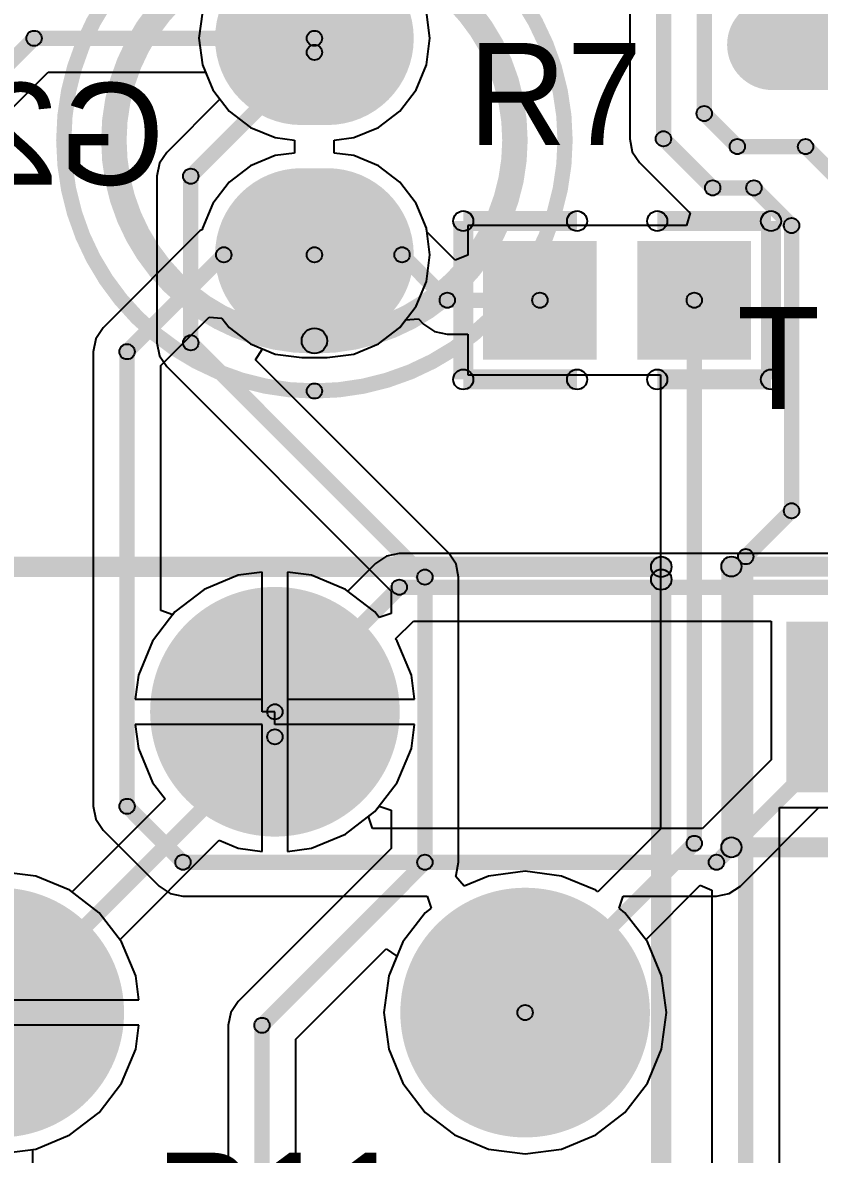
# Model space of a CAD drawing. Header units: millimetres. Extents: x -51.7 to 0.1, y -4.1 to 27.4.
# Drawn here: x -21.11 to -13.16, y 4.87 to 16.16 of the extents above; entities that cross this region are included whole.
import ezdxf

# ---------------------------------------------------------------- set-up
doc = ezdxf.new("R2010")
doc.units = ezdxf.units.MM
for name, color, linetype in [('BottomLayer', 5, 'Continuous'), ('BottomOverlay', 54, 'Continuous'), ('BottomSolder', 6, 'Continuous'), ('Mechanical13', 56, 'Continuous'), ('MultiLayer', 9, 'Continuous'), ('PadHoleLayer', 156, 'Continuous'), ('TopLayer', 1, 'Continuous'), ('TopOverlay', 2, 'Continuous'), ('TopPaste', 8, 'Continuous'), ('TopSolder', 216, 'Continuous')]:
    doc.layers.add(name, color=color, linetype=linetype)

# ---------------------------------------------------------------- blocks, each defined once
blk = doc.blocks.new('0603_R_16')
at = {"layer": 'TopLayer'}
for points in [[(-1.235, 0.49), (-0.305, 0.49), (-0.305, -0.49), (-1.235, -0.49)], [(0.305, 0.49), (1.235, 0.49), (1.235, -0.49), (0.305, -0.49)]]:
    blk.add_hatch(color=1, dxfattribs=at).paths.add_polyline_path(points)
at = {"layer": 'TopOverlay'}
h = blk.add_hatch(color=2, dxfattribs=at)
edge = h.paths.add_edge_path()
edge.add_arc((-1.535, 0.79), 0.1, 0, 360)
h = blk.add_hatch(color=2, dxfattribs=at)
edge = h.paths.add_edge_path()
edge.add_arc((-1.535, 0.79), 0.1, 0, 360)
for points in [[(-1.535, 0.69), (-1.535, 0.89), (-0.4, 0.89), (-0.4, 0.69)], [(0.4, 0.69), (0.4, 0.89), (1.535, 0.89), (1.535, 0.69)], [(-1.435, -0.79), (-1.635, -0.79), (-1.635, 0.79), (-1.435, 0.79)], [(1.635, -0.79), (1.435, -0.79), (1.435, 0.79), (1.635, 0.79)], [(-1.535, -0.89), (-1.535, -0.69), (-0.4, -0.69), (-0.4, -0.89)], [(0.4, -0.89), (0.4, -0.69), (1.535, -0.69), (1.535, -0.89)]]:
    blk.add_hatch(color=2, dxfattribs=at).paths.add_polyline_path(points)
h = blk.add_hatch(color=2, dxfattribs=at)
edge = h.paths.add_edge_path()
edge.add_arc((-0.4, 0.79), 0.1, 0, 360)
h = blk.add_hatch(color=2, dxfattribs=at)
edge = h.paths.add_edge_path()
edge.add_arc((0.4, 0.79), 0.1, 0, 360)
h = blk.add_hatch(color=2, dxfattribs=at)
edge = h.paths.add_edge_path()
edge.add_arc((1.535, 0.79), 0.1, 0, 360)
h = blk.add_hatch(color=2, dxfattribs=at)
edge = h.paths.add_edge_path()
edge.add_arc((1.535, 0.79), 0.1, 0, 360)
h = blk.add_hatch(color=2, dxfattribs=at)
edge = h.paths.add_edge_path()
edge.add_arc((-1.535, -0.79), 0.1, 0, 360)
h = blk.add_hatch(color=2, dxfattribs=at)
edge = h.paths.add_edge_path()
edge.add_arc((-1.535, -0.79), 0.1, 0, 360)
h = blk.add_hatch(color=2, dxfattribs=at)
edge = h.paths.add_edge_path()
edge.add_arc((-0.4, -0.79), 0.1, 0, 360)
h = blk.add_hatch(color=2, dxfattribs=at)
edge = h.paths.add_edge_path()
edge.add_arc((0.4, -0.79), 0.1, 0, 360)
h = blk.add_hatch(color=2, dxfattribs=at)
edge = h.paths.add_edge_path()
edge.add_arc((1.535, -0.79), 0.1, 0, 360)
h = blk.add_hatch(color=2, dxfattribs=at)
edge = h.paths.add_edge_path()
edge.add_arc((1.535, -0.79), 0.1, 0, 360)
at = {"layer": 'TopPaste'}
for points in [[(-1.235, 0.49), (-0.305, 0.49), (-0.305, -0.49), (-1.235, -0.49)], [(0.305, 0.49), (1.235, 0.49), (1.235, -0.49), (0.305, -0.49)]]:
    blk.add_hatch(color=8, dxfattribs=at).paths.add_polyline_path(points)
at = {"layer": 'TopSolder'}
for points in [[(-1.337, 0.592), (-0.203, 0.592), (-0.203, -0.592), (-1.337, -0.592)], [(0.203, 0.592), (1.337, 0.592), (1.337, -0.592), (0.203, -0.592)]]:
    blk.add_hatch(color=216, dxfattribs=at).paths.add_polyline_path(points)
at = {"layer": 'TopOverlay'}
for centre in [(-1.535, 0.79), (-1.535, 0.79), (-0.4, 0.79), (0.4, 0.79), (1.535, 0.79), (1.535, 0.79), (-1.535, -0.79), (-1.535, -0.79), (-0.4, -0.79), (0.4, -0.79), (1.535, -0.79), (1.535, -0.79)]:
    blk.add_circle(centre, 0.1, dxfattribs=at)
blk = doc.blocks.new('SOIC_8_150____23')
at = {"layer": 'Mechanical13'}
h = blk.add_hatch(color=56, dxfattribs=at)
edge = h.paths.add_edge_path()
edge.add_arc((-2.525, 1.995), 0.05, 0, 360)
h = blk.add_hatch(color=56, dxfattribs=at)
edge = h.paths.add_edge_path()
edge.add_arc((-2.525, 1.995), 0.05, 0, 360)
for points in [[(2.525, 2.045), (2.525, 1.945), (-2.525, 1.945), (-2.525, 2.045)], [(-2.475, -1.995), (-2.575, -1.995), (-2.575, 1.995), (-2.475, 1.995)], [(2.575, -1.995), (2.475, -1.995), (2.475, 1.995), (2.575, 1.995)], [(2.525, -1.945), (2.525, -2.045), (-2.525, -2.045), (-2.525, -1.945)]]:
    blk.add_hatch(color=56, dxfattribs=at).paths.add_polyline_path(points)
h = blk.add_hatch(color=56, dxfattribs=at)
edge = h.paths.add_edge_path()
edge.add_arc((2.525, 1.995), 0.05, 0, 360)
h = blk.add_hatch(color=56, dxfattribs=at)
edge = h.paths.add_edge_path()
edge.add_arc((2.525, 1.995), 0.05, 0, 360)
h = blk.add_hatch(color=56, dxfattribs=at)
edge = h.paths.add_edge_path()
edge.add_arc((-2.125, -1.095), 0.05, 0, 360)
h = blk.add_hatch(color=56, dxfattribs=at)
edge = h.paths.add_edge_path()
edge.add_arc((-1.125, -1.095), 0.05, 0, 360)
h = blk.add_hatch(color=56, dxfattribs=at)
edge = h.paths.add_edge_path()
edge.add_arc((-2.525, -1.995), 0.05, 0, 360)
h = blk.add_hatch(color=56, dxfattribs=at)
edge = h.paths.add_edge_path()
edge.add_arc((-2.525, -1.995), 0.05, 0, 360)
h = blk.add_hatch(color=56, dxfattribs=at)
edge = h.paths.add_edge_path()
edge.add_arc((2.525, -1.995), 0.05, 0, 360)
h = blk.add_hatch(color=56, dxfattribs=at)
edge = h.paths.add_edge_path()
edge.add_arc((2.525, -1.995), 0.05, 0, 360)
at = {"layer": 'TopLayer'}
h = blk.add_hatch(color=1, dxfattribs=at)
edge = h.paths.add_edge_path()
edge.add_arc((-1.905, 3.15), 0.35, 0, 180)
edge.add_line((-2.255, 3.15), (-2.255, 2.05))
edge.add_arc((-1.905, 2.05), 0.35, 180, 360)
edge.add_line((-1.555, 2.05), (-1.555, 3.15))
h = blk.add_hatch(color=1, dxfattribs=at)
edge = h.paths.add_edge_path()
edge.add_arc((-0.635, 3.15), 0.35, 0, 180)
edge.add_line((-0.985, 3.15), (-0.985, 2.05))
edge.add_arc((-0.635, 2.05), 0.35, 180, 360)
edge.add_line((-0.285, 2.05), (-0.285, 3.15))
h = blk.add_hatch(color=1, dxfattribs=at)
edge = h.paths.add_edge_path()
edge.add_arc((0.635, 3.15), 0.35, 0, 180)
edge.add_line((0.285, 3.15), (0.285, 2.05))
edge.add_arc((0.635, 2.05), 0.35, 180, 360)
edge.add_line((0.985, 2.05), (0.985, 3.15))
h = blk.add_hatch(color=1, dxfattribs=at)
edge = h.paths.add_edge_path()
edge.add_arc((1.905, 3.15), 0.35, 0, 180)
edge.add_line((1.555, 3.15), (1.555, 2.05))
edge.add_arc((1.905, 2.05), 0.35, 180, 360)
edge.add_line((2.255, 2.05), (2.255, 3.15))
h = blk.add_hatch(color=1, dxfattribs=at)
edge = h.paths.add_edge_path()
edge.add_arc((-1.905, -2.05), 0.35, 0, 180)
edge.add_line((-2.255, -2.05), (-2.255, -3.15))
edge.add_arc((-1.905, -3.15), 0.35, 180, 360)
edge.add_line((-1.555, -3.15), (-1.555, -2.05))
h = blk.add_hatch(color=1, dxfattribs=at)
edge = h.paths.add_edge_path()
edge.add_arc((-0.635, -2.05), 0.35, 0, 180)
edge.add_line((-0.985, -2.05), (-0.985, -3.15))
edge.add_arc((-0.635, -3.15), 0.35, 180, 360)
edge.add_line((-0.285, -3.15), (-0.285, -2.05))
h = blk.add_hatch(color=1, dxfattribs=at)
edge = h.paths.add_edge_path()
edge.add_arc((0.635, -2.05), 0.35, 0, 180)
edge.add_line((0.285, -2.05), (0.285, -3.15))
edge.add_arc((0.635, -3.15), 0.35, 180, 360)
edge.add_line((0.985, -3.15), (0.985, -2.05))
h = blk.add_hatch(color=1, dxfattribs=at)
edge = h.paths.add_edge_path()
edge.add_arc((1.905, -2.05), 0.35, 0, 180)
edge.add_line((1.555, -2.05), (1.555, -3.15))
edge.add_arc((1.905, -3.15), 0.35, 180, 360)
edge.add_line((2.255, -3.15), (2.255, -2.05))
at = {"layer": 'TopOverlay'}
h = blk.add_hatch(color=2, dxfattribs=at)
edge = h.paths.add_edge_path()
edge.add_arc((-2.4, 1.4), 0.127, 0, 360)
h = blk.add_hatch(color=2, dxfattribs=at)
edge = h.paths.add_edge_path()
edge.add_arc((-2.4, 1.4), 0.127, 0, 360)
for points in [[(2.4, 1.527), (2.4, 1.273), (-2.4, 1.273), (-2.4, 1.527)], [(-2.273, -1.4), (-2.527, -1.4), (-2.527, 1.4), (-2.273, 1.4)], [(2.527, -1.4), (2.273, -1.4), (2.273, 1.4), (2.527, 1.4)], [(2.4, -1.273), (2.4, -1.527), (-2.4, -1.527), (-2.4, -1.273)]]:
    blk.add_hatch(color=2, dxfattribs=at).paths.add_polyline_path(points)
h = blk.add_hatch(color=2, dxfattribs=at)
edge = h.paths.add_edge_path()
edge.add_arc((2.4, 1.4), 0.127, 0, 360)
h = blk.add_hatch(color=2, dxfattribs=at)
edge = h.paths.add_edge_path()
edge.add_arc((2.4, 1.4), 0.127, 0, 360)
h = blk.add_hatch(color=2, dxfattribs=at)
edge = h.paths.add_edge_path()
edge.add_arc((-1.9, -0.7), 0.2, 0, 360)
h = blk.add_hatch(color=2, dxfattribs=at)
edge = h.paths.add_edge_path()
edge.add_arc((-1.5, -0.7), 0.2, 0, 360)
h = blk.add_hatch(color=2, dxfattribs=at)
edge = h.paths.add_edge_path()
edge.add_arc((-2.4, -1.4), 0.127, 0, 360)
h = blk.add_hatch(color=2, dxfattribs=at)
edge = h.paths.add_edge_path()
edge.add_arc((-2.4, -1.4), 0.127, 0, 360)
h = blk.add_hatch(color=2, dxfattribs=at)
edge = h.paths.add_edge_path()
edge.add_arc((2.4, -1.4), 0.127, 0, 360)
h = blk.add_hatch(color=2, dxfattribs=at)
edge = h.paths.add_edge_path()
edge.add_arc((2.4, -1.4), 0.127, 0, 360)
h = blk.add_hatch(color=2, dxfattribs=at)
edge = h.paths.add_edge_path()
edge.add_arc((-2.9, -2.9), 0.15, 0, 360)
h = blk.add_hatch(color=2, dxfattribs=at)
edge = h.paths.add_edge_path()
edge.add_arc((-2.6, -2.9), 0.15, 0, 360)
at = {"layer": 'TopPaste'}
h = blk.add_hatch(color=8, dxfattribs=at)
edge = h.paths.add_edge_path()
edge.add_arc((-1.905, 3.15), 0.35, 0, 180)
edge.add_line((-2.255, 3.15), (-2.255, 2.05))
edge.add_arc((-1.905, 2.05), 0.35, 180, 360)
edge.add_line((-1.555, 2.05), (-1.555, 3.15))
h = blk.add_hatch(color=8, dxfattribs=at)
edge = h.paths.add_edge_path()
edge.add_arc((-0.635, 3.15), 0.35, 0, 180)
edge.add_line((-0.985, 3.15), (-0.985, 2.05))
edge.add_arc((-0.635, 2.05), 0.35, 180, 360)
edge.add_line((-0.285, 2.05), (-0.285, 3.15))
h = blk.add_hatch(color=8, dxfattribs=at)
edge = h.paths.add_edge_path()
edge.add_arc((0.635, 3.15), 0.35, 0, 180)
edge.add_line((0.285, 3.15), (0.285, 2.05))
edge.add_arc((0.635, 2.05), 0.35, 180, 360)
edge.add_line((0.985, 2.05), (0.985, 3.15))
h = blk.add_hatch(color=8, dxfattribs=at)
edge = h.paths.add_edge_path()
edge.add_arc((1.905, 3.15), 0.35, 0, 180)
edge.add_line((1.555, 3.15), (1.555, 2.05))
edge.add_arc((1.905, 2.05), 0.35, 180, 360)
edge.add_line((2.255, 2.05), (2.255, 3.15))
h = blk.add_hatch(color=8, dxfattribs=at)
edge = h.paths.add_edge_path()
edge.add_arc((-1.905, -2.05), 0.35, 0, 180)
edge.add_line((-2.255, -2.05), (-2.255, -3.15))
edge.add_arc((-1.905, -3.15), 0.35, 180, 360)
edge.add_line((-1.555, -3.15), (-1.555, -2.05))
h = blk.add_hatch(color=8, dxfattribs=at)
edge = h.paths.add_edge_path()
edge.add_arc((-0.635, -2.05), 0.35, 0, 180)
edge.add_line((-0.985, -2.05), (-0.985, -3.15))
edge.add_arc((-0.635, -3.15), 0.35, 180, 360)
edge.add_line((-0.285, -3.15), (-0.285, -2.05))
h = blk.add_hatch(color=8, dxfattribs=at)
edge = h.paths.add_edge_path()
edge.add_arc((0.635, -2.05), 0.35, 0, 180)
edge.add_line((0.285, -2.05), (0.285, -3.15))
edge.add_arc((0.635, -3.15), 0.35, 180, 360)
edge.add_line((0.985, -3.15), (0.985, -2.05))
h = blk.add_hatch(color=8, dxfattribs=at)
edge = h.paths.add_edge_path()
edge.add_arc((1.905, -2.05), 0.35, 0, 180)
edge.add_line((1.555, -2.05), (1.555, -3.15))
edge.add_arc((1.905, -3.15), 0.35, 180, 360)
edge.add_line((2.255, -3.15), (2.255, -2.05))
at = {"layer": 'TopSolder'}
h = blk.add_hatch(color=216, dxfattribs=at)
edge = h.paths.add_edge_path()
edge.add_arc((-1.905, 3.15), 0.452, 0, 180)
edge.add_line((-2.357, 3.15), (-2.357, 2.05))
edge.add_arc((-1.905, 2.05), 0.452, 180, 360)
edge.add_line((-1.453, 2.05), (-1.453, 3.15))
h = blk.add_hatch(color=216, dxfattribs=at)
edge = h.paths.add_edge_path()
edge.add_arc((-0.635, 3.15), 0.452, 0, 180)
edge.add_line((-1.087, 3.15), (-1.087, 2.05))
edge.add_arc((-0.635, 2.05), 0.452, 180, 360)
edge.add_line((-0.183, 2.05), (-0.183, 3.15))
h = blk.add_hatch(color=216, dxfattribs=at)
edge = h.paths.add_edge_path()
edge.add_arc((0.635, 3.15), 0.452, 0, 180)
edge.add_line((0.183, 3.15), (0.183, 2.05))
edge.add_arc((0.635, 2.05), 0.452, 180, 360)
edge.add_line((1.087, 2.05), (1.087, 3.15))
h = blk.add_hatch(color=216, dxfattribs=at)
edge = h.paths.add_edge_path()
edge.add_arc((1.905, 3.15), 0.452, 0, 180)
edge.add_line((1.453, 3.15), (1.453, 2.05))
edge.add_arc((1.905, 2.05), 0.452, 180, 360)
edge.add_line((2.357, 2.05), (2.357, 3.15))
h = blk.add_hatch(color=216, dxfattribs=at)
edge = h.paths.add_edge_path()
edge.add_arc((-1.905, -2.05), 0.452, 0, 180)
edge.add_line((-2.357, -2.05), (-2.357, -3.15))
edge.add_arc((-1.905, -3.15), 0.452, 180, 360)
edge.add_line((-1.453, -3.15), (-1.453, -2.05))
h = blk.add_hatch(color=216, dxfattribs=at)
edge = h.paths.add_edge_path()
edge.add_arc((-0.635, -2.05), 0.452, 0, 180)
edge.add_line((-1.087, -2.05), (-1.087, -3.15))
edge.add_arc((-0.635, -3.15), 0.452, 180, 360)
edge.add_line((-0.183, -3.15), (-0.183, -2.05))
h = blk.add_hatch(color=216, dxfattribs=at)
edge = h.paths.add_edge_path()
edge.add_arc((0.635, -2.05), 0.452, 0, 180)
edge.add_line((0.183, -2.05), (0.183, -3.15))
edge.add_arc((0.635, -3.15), 0.452, 180, 360)
edge.add_line((1.087, -3.15), (1.087, -2.05))
h = blk.add_hatch(color=216, dxfattribs=at)
edge = h.paths.add_edge_path()
edge.add_arc((1.905, -2.05), 0.452, 0, 180)
edge.add_line((1.453, -2.05), (1.453, -3.15))
edge.add_arc((1.905, -3.15), 0.452, 180, 360)
edge.add_line((2.357, -3.15), (2.357, -2.05))
at = {"layer": 'Mechanical13', "const_width": 0.1}
blk.add_lwpolyline([(-1.125, -1.095, 1), (-2.125, -1.095, 1)], format="xyb", close=True, dxfattribs=at)
at = {"layer": 'Mechanical13'}
for centre in [(-2.525, 1.995), (-2.525, 1.995), (2.525, 1.995), (2.525, 1.995), (-2.125, -1.095), (-1.125, -1.095), (-2.525, -1.995), (-2.525, -1.995), (2.525, -1.995), (2.525, -1.995)]:
    blk.add_circle(centre, 0.05, dxfattribs=at)
at = {"layer": 'TopOverlay'}
for points, const_width in [([(-1.5, -0.7, 1), (-1.9, -0.7, 1)], 0.4), ([(-2.6, -2.9, 1), (-2.9, -2.9, 1)], 0.3)]:
    blk.add_lwpolyline(points, format="xyb", close=True, dxfattribs=dict(at, const_width=const_width))
for centre, radius in [((-2.4, 1.4), 0.127), ((-2.4, 1.4), 0.127), ((2.4, 1.4), 0.127), ((2.4, 1.4), 0.127), ((-1.9, -0.7), 0.2), ((-1.5, -0.7), 0.2), ((-2.4, -1.4), 0.127), ((-2.4, -1.4), 0.127), ((2.4, -1.4), 0.127), ((2.4, -1.4), 0.127), ((-2.9, -2.9), 0.15), ((-2.6, -2.9), 0.15)]:
    blk.add_circle(centre, radius, dxfattribs=at)
blk = doc.blocks.new('PCB_3362___NEW_25')
at = {"layer": 'BottomLayer'}
h = blk.add_hatch(color=5, dxfattribs=at)
edge = h.paths.add_edge_path()
edge.add_arc((0, 1.5), 1.143, 0, 360)
h = blk.add_hatch(color=5, dxfattribs=at)
edge = h.paths.add_edge_path()
edge.add_arc((-2.75, -1.5), 1.143, 0, 360)
h = blk.add_hatch(color=5, dxfattribs=at)
edge = h.paths.add_edge_path()
edge.add_arc((2.496, -1.5), 1.143, 0, 360)
at = {"layer": 'BottomSolder'}
h = blk.add_hatch(color=6, dxfattribs=at)
edge = h.paths.add_edge_path()
edge.add_arc((0, 1.5), 1.245, 0, 360)
h = blk.add_hatch(color=6, dxfattribs=at)
edge = h.paths.add_edge_path()
edge.add_arc((-2.75, -1.5), 1.245, 0, 360)
h = blk.add_hatch(color=6, dxfattribs=at)
edge = h.paths.add_edge_path()
edge.add_arc((2.496, -1.5), 1.245, 0, 360)
at = {"layer": 'MultiLayer'}
h = blk.add_hatch(color=9, dxfattribs=at)
edge = h.paths.add_edge_path()
edge.add_arc((0, 1.5), 1.143, 0, 360)
h = blk.add_hatch(color=9, dxfattribs=at)
edge = h.paths.add_edge_path()
edge.add_arc((-2.75, -1.5), 1.143, 0, 360)
h = blk.add_hatch(color=9, dxfattribs=at)
edge = h.paths.add_edge_path()
edge.add_arc((2.496, -1.5), 1.143, 0, 360)
at = {"layer": 'PadHoleLayer'}
h = blk.add_hatch(color=156, dxfattribs=at)
edge = h.paths.add_edge_path()
edge.add_arc((0, 1.5), 0.635, 0, 360)
h = blk.add_hatch(color=156, dxfattribs=at)
edge = h.paths.add_edge_path()
edge.add_arc((-2.75, -1.5), 0.635, 0, 360)
h = blk.add_hatch(color=156, dxfattribs=at)
edge = h.paths.add_edge_path()
edge.add_arc((2.496, -1.5), 0.635, 0, 360)
at = {"layer": 'TopLayer'}
h = blk.add_hatch(color=1, dxfattribs=at)
edge = h.paths.add_edge_path()
edge.add_arc((0, 1.5), 1.143, 0, 360)
h = blk.add_hatch(color=1, dxfattribs=at)
edge = h.paths.add_edge_path()
edge.add_arc((-2.75, -1.5), 1.143, 0, 360)
h = blk.add_hatch(color=1, dxfattribs=at)
edge = h.paths.add_edge_path()
edge.add_arc((2.496, -1.5), 1.143, 0, 360)
at = {"layer": 'TopOverlay'}
h = blk.add_hatch(color=2, dxfattribs=at)
edge = h.paths.add_edge_path()
edge.add_arc((-4.02, 2.945), 0.102, 0, 360)
for points in [[(-4.02, 2.843), (-4.02, 3.047), (3.854, 3.047), (3.854, 2.843)], [(-3.918, -4.929), (-4.122, -4.929), (-4.122, 2.818), (-3.918, 2.818)], [(3.956, -4.873), (3.752, -4.873), (3.752, 2.818), (3.956, 2.818)], [(-4.02, -5.031), (-4.02, -4.827), (3.854, -4.827), (3.854, -5.031)]]:
    blk.add_hatch(color=2, dxfattribs=at).paths.add_polyline_path(points)
h = blk.add_hatch(color=2, dxfattribs=at)
edge = h.paths.add_edge_path()
edge.add_arc((3.854, 2.945), 0.102, 0, 360)
h = blk.add_hatch(color=2, dxfattribs=at)
edge = h.paths.add_edge_path()
edge.add_arc((-4.02, 2.818), 0.102, 0, 360)
h = blk.add_hatch(color=2, dxfattribs=at)
edge = h.paths.add_edge_path()
edge.add_arc((3.854, 2.818), 0.102, 0, 360)
h = blk.add_hatch(color=2, dxfattribs=at)
edge = h.paths.add_edge_path()
edge.add_arc((-4.02, -4.929), 0.102, 0, 360)
h = blk.add_hatch(color=2, dxfattribs=at)
edge = h.paths.add_edge_path()
edge.add_arc((-4.02, -4.929), 0.102, 0, 360)
h = blk.add_hatch(color=2, dxfattribs=at)
edge = h.paths.add_edge_path()
edge.add_arc((3.854, -4.873), 0.102, 0, 360)
h = blk.add_hatch(color=2, dxfattribs=at)
edge = h.paths.add_edge_path()
edge.add_arc((3.854, -4.929), 0.102, 0, 360)
at = {"layer": 'TopSolder'}
h = blk.add_hatch(color=216, dxfattribs=at)
edge = h.paths.add_edge_path()
edge.add_arc((0, 1.5), 1.245, 0, 360)
h = blk.add_hatch(color=216, dxfattribs=at)
edge = h.paths.add_edge_path()
edge.add_arc((-2.75, -1.5), 1.245, 0, 360)
h = blk.add_hatch(color=216, dxfattribs=at)
edge = h.paths.add_edge_path()
edge.add_arc((2.496, -1.5), 1.245, 0, 360)
at = {"layer": 'TopOverlay'}
for centre in [(-4.02, 2.945), (3.854, 2.945), (-4.02, 2.818), (3.854, 2.818), (-4.02, -4.929), (-4.02, -4.929), (3.854, -4.873), (3.854, -4.929)]:
    blk.add_circle(centre, 0.102, dxfattribs=at)
blk = doc.blocks.new('3___LED___B_29')
at = {"layer": 'BottomLayer'}
h = blk.add_hatch(color=5, dxfattribs=at)
edge = h.paths.add_edge_path()
edge.add_arc((-1.079, -0.127), 0.762, 180, 360)
edge.add_line((-0.318, -0.127), (-0.318, 0.127))
edge.add_arc((-1.079, 0.127), 0.762, 0, 180)
edge.add_line((-1.841, 0.127), (-1.841, -0.127))
h = blk.add_hatch(color=5, dxfattribs=at)
edge = h.paths.add_edge_path()
edge.add_arc((1.079, -0.127), 0.762, 180, 360)
edge.add_line((1.841, -0.127), (1.841, 0.127))
edge.add_arc((1.079, 0.127), 0.762, 0, 180)
edge.add_line((0.318, 0.127), (0.318, -0.127))
at = {"layer": 'BottomOverlay'}
h = blk.add_hatch(color=54, dxfattribs=at)
edge = h.paths.add_edge_path()
edge.add_arc((-2.064, 0), 0.127, 0, 360)
h = blk.add_hatch(color=54, dxfattribs=at)
edge = h.paths.add_edge_path()
edge.add_arc((1.937, 0), 0.127, 0, 360)
h = blk.add_hatch(color=54, dxfattribs=at)
edge = h.paths.add_edge_path()
edge.add_arc((-2.564, 0), 0.0762, 0, 360)
h = blk.add_hatch(color=54, dxfattribs=at)
edge = h.paths.add_edge_path()
edge.add_arc((2.437, 0), 0.0762, 0, 360)
at = {"layer": 'BottomSolder'}
h = blk.add_hatch(color=6, dxfattribs=at)
edge = h.paths.add_edge_path()
edge.add_arc((-1.079, -0.127), 0.864, 180, 360)
edge.add_line((-0.216, -0.127), (-0.216, 0.127))
edge.add_arc((-1.079, 0.127), 0.864, 0, 180)
edge.add_line((-1.943, 0.127), (-1.943, -0.127))
h = blk.add_hatch(color=6, dxfattribs=at)
edge = h.paths.add_edge_path()
edge.add_arc((1.079, -0.127), 0.864, 180, 360)
edge.add_line((1.943, -0.127), (1.943, 0.127))
edge.add_arc((1.079, 0.127), 0.864, 0, 180)
edge.add_line((0.216, 0.127), (0.216, -0.127))
at = {"layer": 'MultiLayer'}
h = blk.add_hatch(color=9, dxfattribs=at)
edge = h.paths.add_edge_path()
edge.add_arc((-1.079, -0.127), 0.762, 180, 360)
edge.add_line((-0.318, -0.127), (-0.318, 0.127))
edge.add_arc((-1.079, 0.127), 0.762, 0, 180)
edge.add_line((-1.841, 0.127), (-1.841, -0.127))
h = blk.add_hatch(color=9, dxfattribs=at)
edge = h.paths.add_edge_path()
edge.add_arc((1.079, -0.127), 0.762, 180, 360)
edge.add_line((1.841, -0.127), (1.841, 0.127))
edge.add_arc((1.079, 0.127), 0.762, 0, 180)
edge.add_line((0.318, 0.127), (0.318, -0.127))
at = {"layer": 'PadHoleLayer'}
h = blk.add_hatch(color=156, dxfattribs=at)
edge = h.paths.add_edge_path()
edge.add_arc((-1.079, 0), 0.35, 0, 360)
h = blk.add_hatch(color=156, dxfattribs=at)
edge = h.paths.add_edge_path()
edge.add_arc((1.079, 0), 0.35, 0, 360)
at = {"layer": 'TopLayer'}
h = blk.add_hatch(color=1, dxfattribs=at)
edge = h.paths.add_edge_path()
edge.add_arc((-1.079, -0.127), 0.762, 180, 360)
edge.add_line((-0.318, -0.127), (-0.318, 0.127))
edge.add_arc((-1.079, 0.127), 0.762, 0, 180)
edge.add_line((-1.841, 0.127), (-1.841, -0.127))
h = blk.add_hatch(color=1, dxfattribs=at)
edge = h.paths.add_edge_path()
edge.add_arc((1.079, -0.127), 0.762, 180, 360)
edge.add_line((1.841, -0.127), (1.841, 0.127))
edge.add_arc((1.079, 0.127), 0.762, 0, 180)
edge.add_line((0.318, 0.127), (0.318, -0.127))
at = {"layer": 'TopSolder'}
h = blk.add_hatch(color=216, dxfattribs=at)
edge = h.paths.add_edge_path()
edge.add_arc((-1.079, -0.127), 0.864, 180, 360)
edge.add_line((-0.216, -0.127), (-0.216, 0.127))
edge.add_arc((-1.079, 0.127), 0.864, 0, 180)
edge.add_line((-1.943, 0.127), (-1.943, -0.127))
h = blk.add_hatch(color=216, dxfattribs=at)
edge = h.paths.add_edge_path()
edge.add_arc((1.079, -0.127), 0.864, 180, 360)
edge.add_line((1.943, -0.127), (1.943, 0.127))
edge.add_arc((1.079, 0.127), 0.864, 0, 180)
edge.add_line((0.216, 0.127), (0.216, -0.127))
at = {"layer": 'BottomOverlay'}
for p, q in [((-3.175, 0.381), (-3.175, -0.465)), ((-3.598, -0.042), (-2.752, -0.042))]:
    blk.add_line(p, q, dxfattribs=at)
for points, const_width in [([(2.437, 0, 1), (-2.564, 0, 1)], 0.152), ([(1.937, 0, 1), (-2.064, 0, 1)], 0.254)]:
    blk.add_lwpolyline(points, format="xyb", close=True, dxfattribs=dict(at, const_width=const_width))
for centre, radius in [((-2.064, 0), 0.127), ((1.937, 0), 0.127), ((-2.564, 0), 0.0762), ((2.437, 0), 0.0762)]:
    blk.add_circle(centre, radius, dxfattribs=at)
blk = doc.blocks.new('PIN1_38')
at = {"layer": 'BottomLayer'}
blk.add_hatch(color=5, dxfattribs=at).paths.add_polyline_path([(-0.75, 0.75), (0.75, 0.75), (0.75, -0.75), (-0.75, -0.75)])
at = {"layer": 'BottomSolder'}
blk.add_hatch(color=6, dxfattribs=at).paths.add_polyline_path([(-0.852, 0.852), (0.852, 0.852), (0.852, -0.852), (-0.852, -0.852)])
at = {"layer": 'MultiLayer'}
blk.add_hatch(color=9, dxfattribs=at).paths.add_polyline_path([(-0.75, 0.75), (0.75, 0.75), (0.75, -0.75), (-0.75, -0.75)])
at = {"layer": 'PadHoleLayer'}
h = blk.add_hatch(color=156, dxfattribs=at)
edge = h.paths.add_edge_path()
edge.add_arc((0, 0), 0.45, 0, 360)
at = {"layer": 'TopLayer'}
blk.add_hatch(color=1, dxfattribs=at).paths.add_polyline_path([(-0.75, 0.75), (0.75, 0.75), (0.75, -0.75), (-0.75, -0.75)])
at = {"layer": 'TopOverlay'}
h = blk.add_hatch(color=2, dxfattribs=at)
edge = h.paths.add_edge_path()
edge.add_arc((-0.125, 2.05), 0.125, 0, 360)
h = blk.add_hatch(color=2, dxfattribs=at)
edge = h.paths.add_edge_path()
edge.add_arc((0.125, 2.05), 0.125, 0, 360)
h = blk.add_hatch(color=2, dxfattribs=at)
edge = h.paths.add_edge_path()
edge.add_arc((-1.4, 1.4), 0.1, 0, 360)
h = blk.add_hatch(color=2, dxfattribs=at)
edge = h.paths.add_edge_path()
edge.add_arc((-1.4, 1.4), 0.1, 0, 360)
for points in [[(-1.4, 1.3), (-1.4, 1.5), (1.4, 1.5), (1.4, 1.3)], [(-1.3, -1.4), (-1.5, -1.4), (-1.5, 1.4), (-1.3, 1.4)], [(1.5, -1.4), (1.3, -1.4), (1.3, 1.4), (1.5, 1.4)], [(-1.4, -1.5), (-1.4, -1.3), (1.4, -1.3), (1.4, -1.5)]]:
    blk.add_hatch(color=2, dxfattribs=at).paths.add_polyline_path(points)
h = blk.add_hatch(color=2, dxfattribs=at)
edge = h.paths.add_edge_path()
edge.add_arc((1.4, 1.4), 0.1, 0, 360)
h = blk.add_hatch(color=2, dxfattribs=at)
edge = h.paths.add_edge_path()
edge.add_arc((1.4, 1.4), 0.1, 0, 360)
h = blk.add_hatch(color=2, dxfattribs=at)
edge = h.paths.add_edge_path()
edge.add_arc((-1.4, -1.4), 0.1, 0, 360)
h = blk.add_hatch(color=2, dxfattribs=at)
edge = h.paths.add_edge_path()
edge.add_arc((-1.4, -1.4), 0.1, 0, 360)
h = blk.add_hatch(color=2, dxfattribs=at)
edge = h.paths.add_edge_path()
edge.add_arc((1.4, -1.4), 0.1, 0, 360)
h = blk.add_hatch(color=2, dxfattribs=at)
edge = h.paths.add_edge_path()
edge.add_arc((1.4, -1.4), 0.1, 0, 360)
at = {"layer": 'TopSolder'}
blk.add_hatch(color=216, dxfattribs=at).paths.add_polyline_path([(-0.852, 0.852), (0.852, 0.852), (0.852, -0.852), (-0.852, -0.852)])
at = {"layer": 'TopOverlay', "const_width": 0.25}
blk.add_lwpolyline([(0.125, 2.05, 1), (-0.125, 2.05, 1)], format="xyb", close=True, dxfattribs=at)
at = {"layer": 'TopOverlay'}
for centre, radius in [((-0.125, 2.05), 0.125), ((0.125, 2.05), 0.125), ((-1.4, 1.4), 0.1), ((-1.4, 1.4), 0.1), ((1.4, 1.4), 0.1), ((1.4, 1.4), 0.1), ((-1.4, -1.4), 0.1), ((-1.4, -1.4), 0.1), ((1.4, -1.4), 0.1), ((1.4, -1.4), 0.1)]:
    blk.add_circle(centre, radius, dxfattribs=at)

msp = doc.modelspace()

# ---------------------------------------------------------------- hatches: boundary and pattern name
at = {"layer": 'BottomLayer'}
for points in [[(-18.12, 16.003), (-18.272, 16.003), (-18.272, 16.904), (-18.12, 16.904)], [(-20.012, 12.824), (-20.119, 12.932), (-19.154, 13.897), (-19.046, 13.79)], [(-19.1, 13.767), (-19.1, 13.92), (-18.196, 13.92), (-18.196, 13.767)], [(-19.989, 8.344), (-20.142, 8.344), (-20.142, 12.878), (-19.989, 12.878)], [(-18.536, 9.233), (-18.644, 9.341), (-17.402, 10.583), (-17.295, 10.475)], [(-17.349, 10.453), (-17.349, 10.605), (-10.949, 10.605), (-10.949, 10.453)], [(-14.132, 7.732), (-14.239, 7.839), (-12.69, 9.389), (-12.582, 9.281)], [(-20.119, 8.291), (-20.012, 8.398), (-19.453, 7.839), (-19.561, 7.732)], [(-19.507, 7.709), (-19.507, 7.862), (-14.185, 7.862), (-14.185, 7.709)]]:
    msp.add_hatch(color=5, dxfattribs=at).paths.add_polyline_path(points)
h = msp.add_hatch(color=5, dxfattribs=at)
edge = h.paths.add_edge_path()
edge.add_arc((-18.196, 16.003), 0.0762, 0, 360)
h = msp.add_hatch(color=5, dxfattribs=at)
edge = h.paths.add_edge_path()
edge.add_arc((-19.1, 13.844), 0.0762, 0, 360)
h = msp.add_hatch(color=5, dxfattribs=at)
edge = h.paths.add_edge_path()
edge.add_arc((-19.1, 13.844), 0.0762, 0, 360)
h = msp.add_hatch(color=5, dxfattribs=at)
edge = h.paths.add_edge_path()
edge.add_arc((-18.196, 13.844), 0.0762, 0, 360)
h = msp.add_hatch(color=5, dxfattribs=at)
edge = h.paths.add_edge_path()
edge.add_arc((-20.065, 12.878), 0.0762, 0, 360)
h = msp.add_hatch(color=5, dxfattribs=at)
edge = h.paths.add_edge_path()
edge.add_arc((-20.065, 12.878), 0.0762, 0, 360)
h = msp.add_hatch(color=5, dxfattribs=at)
edge = h.paths.add_edge_path()
edge.add_arc((-17.349, 10.529), 0.0762, 0, 360)
h = msp.add_hatch(color=5, dxfattribs=at)
edge = h.paths.add_edge_path()
edge.add_arc((-17.349, 10.529), 0.0762, 0, 360)
h = msp.add_hatch(color=5, dxfattribs=at)
edge = h.paths.add_edge_path()
edge.add_arc((-18.59, 9.287), 0.0762, 0, 360)
h = msp.add_hatch(color=5, dxfattribs=at)
edge = h.paths.add_edge_path()
edge.add_arc((-20.065, 8.344), 0.0762, 0, 360)
h = msp.add_hatch(color=5, dxfattribs=at)
edge = h.paths.add_edge_path()
edge.add_arc((-20.065, 8.344), 0.0762, 0, 360)
h = msp.add_hatch(color=5, dxfattribs=at)
edge = h.paths.add_edge_path()
edge.add_arc((-19.507, 7.786), 0.0762, 0, 360)
h = msp.add_hatch(color=5, dxfattribs=at)
edge = h.paths.add_edge_path()
edge.add_arc((-19.507, 7.786), 0.0762, 0, 360)
h = msp.add_hatch(color=5, dxfattribs=at)
edge = h.paths.add_edge_path()
edge.add_arc((-14.185, 7.786), 0.0762, 0, 360)
h = msp.add_hatch(color=5, dxfattribs=at)
edge = h.paths.add_edge_path()
edge.add_arc((-14.185, 7.786), 0.0762, 0, 360)
at = {"layer": 'TopLayer'}
for points in [[(-14.637, 15.001), (-14.79, 15.001), (-14.79, 18.904), (-14.637, 18.904)], [(-14.231, 15.253), (-14.383, 15.253), (-14.383, 18.268), (-14.231, 18.268)], [(-23.55, 13.337), (-23.658, 13.445), (-21.046, 16.056), (-20.939, 15.949)], [(-20.993, 15.926), (-20.993, 16.079), (-18.196, 16.079), (-18.196, 15.926)], [(-19.377, 14.574), (-19.484, 14.682), (-18.25, 15.917), (-18.142, 15.809)], [(-18.12, 15.863), (-18.272, 15.863), (-18.272, 16.003), (-18.12, 16.003)], [(-14.361, 15.199), (-14.253, 15.307), (-13.923, 14.977), (-14.031, 14.869)], [(-14.767, 14.947), (-14.66, 15.055), (-14.17, 14.564), (-14.277, 14.457)], [(-13.977, 14.847), (-13.977, 14.999), (-13.296, 14.999), (-13.296, 14.847)], [(-13.35, 14.869), (-13.243, 14.977), (-12.582, 14.316), (-12.69, 14.209)], [(-19.354, 12.967), (-19.507, 12.967), (-19.507, 14.628), (-19.354, 14.628)], [(-14.223, 14.434), (-14.223, 14.587), (-13.811, 14.587), (-13.811, 14.434)], [(-13.865, 14.457), (-13.757, 14.564), (-13.382, 14.189), (-13.49, 14.082)], [(-13.36, 11.291), (-13.512, 11.291), (-13.512, 14.136), (-13.36, 14.136)], [(-18.196, 13.767), (-18.196, 13.92), (-17.322, 13.92), (-17.322, 13.767)], [(-17.376, 13.79), (-17.268, 13.897), (-16.816, 13.445), (-16.924, 13.337)], [(-16.87, 13.315), (-16.87, 13.467), (-15.946, 13.467), (-15.946, 13.315)], [(-14.33, 7.975), (-14.482, 7.975), (-14.482, 13.391), (-14.33, 13.391)], [(-19.484, 12.913), (-19.377, 13.021), (-17.04, 10.684), (-17.148, 10.577)], [(-13.839, 10.78), (-13.947, 10.887), (-13.49, 11.345), (-13.382, 11.237)], [(-13.817, 2.617), (-13.969, 2.617), (-13.969, 10.834), (-13.817, 10.834)], [(-17.017, 7.786), (-17.17, 7.786), (-17.17, 10.63), (-17.017, 10.63)], [(-18.514, 9.037), (-18.667, 9.037), (-18.667, 9.287), (-18.514, 9.287)], [(-21.286, 6.233), (-21.394, 6.341), (-18.644, 9.091), (-18.536, 8.983)], [(-16.04, 6.233), (-16.148, 6.341), (-14.46, 8.029), (-14.352, 7.921)], [(-18.665, 6.106), (-18.773, 6.214), (-17.148, 7.839), (-17.04, 7.732)], [(-18.643, -1.181), (-18.795, -1.181), (-18.795, 6.16), (-18.643, 6.16)]]:
    msp.add_hatch(color=1, dxfattribs=at).paths.add_polyline_path(points)
h = msp.add_hatch(color=1, dxfattribs=at)
edge = h.paths.add_edge_path()
edge.add_arc((-20.993, 16.003), 0.0762, 0, 360)
h = msp.add_hatch(color=1, dxfattribs=at)
edge = h.paths.add_edge_path()
edge.add_arc((-20.993, 16.003), 0.0762, 0, 360)
h = msp.add_hatch(color=1, dxfattribs=at)
edge = h.paths.add_edge_path()
edge.add_arc((-18.196, 16.003), 0.0762, 0, 360)
h = msp.add_hatch(color=1, dxfattribs=at)
edge = h.paths.add_edge_path()
edge.add_arc((-18.196, 16.003), 0.0762, 0, 360)
h = msp.add_hatch(color=1, dxfattribs=at)
edge = h.paths.add_edge_path()
edge.add_arc((-18.196, 15.863), 0.0762, 0, 360)
h = msp.add_hatch(color=1, dxfattribs=at)
edge = h.paths.add_edge_path()
edge.add_arc((-18.196, 15.863), 0.0762, 0, 360)
h = msp.add_hatch(color=1, dxfattribs=at)
edge = h.paths.add_edge_path()
edge.add_arc((-14.307, 15.253), 0.0762, 0, 360)
h = msp.add_hatch(color=1, dxfattribs=at)
edge = h.paths.add_edge_path()
edge.add_arc((-14.307, 15.253), 0.0762, 0, 360)
h = msp.add_hatch(color=1, dxfattribs=at)
edge = h.paths.add_edge_path()
edge.add_arc((-14.714, 15.001), 0.0762, 0, 360)
h = msp.add_hatch(color=1, dxfattribs=at)
edge = h.paths.add_edge_path()
edge.add_arc((-14.714, 15.001), 0.0762, 0, 360)
h = msp.add_hatch(color=1, dxfattribs=at)
edge = h.paths.add_edge_path()
edge.add_arc((-13.977, 14.923), 0.0762, 0, 360)
h = msp.add_hatch(color=1, dxfattribs=at)
edge = h.paths.add_edge_path()
edge.add_arc((-13.977, 14.923), 0.0762, 0, 360)
h = msp.add_hatch(color=1, dxfattribs=at)
edge = h.paths.add_edge_path()
edge.add_arc((-13.296, 14.923), 0.0762, 0, 360)
h = msp.add_hatch(color=1, dxfattribs=at)
edge = h.paths.add_edge_path()
edge.add_arc((-13.296, 14.923), 0.0762, 0, 360)
h = msp.add_hatch(color=1, dxfattribs=at)
edge = h.paths.add_edge_path()
edge.add_arc((-19.43, 14.628), 0.0762, 0, 360)
h = msp.add_hatch(color=1, dxfattribs=at)
edge = h.paths.add_edge_path()
edge.add_arc((-19.43, 14.628), 0.0762, 0, 360)
h = msp.add_hatch(color=1, dxfattribs=at)
edge = h.paths.add_edge_path()
edge.add_arc((-14.223, 14.511), 0.0762, 0, 360)
h = msp.add_hatch(color=1, dxfattribs=at)
edge = h.paths.add_edge_path()
edge.add_arc((-14.223, 14.511), 0.0762, 0, 360)
h = msp.add_hatch(color=1, dxfattribs=at)
edge = h.paths.add_edge_path()
edge.add_arc((-13.811, 14.511), 0.0762, 0, 360)
h = msp.add_hatch(color=1, dxfattribs=at)
edge = h.paths.add_edge_path()
edge.add_arc((-13.811, 14.511), 0.0762, 0, 360)
h = msp.add_hatch(color=1, dxfattribs=at)
edge = h.paths.add_edge_path()
edge.add_arc((-13.436, 14.136), 0.0762, 0, 360)
h = msp.add_hatch(color=1, dxfattribs=at)
edge = h.paths.add_edge_path()
edge.add_arc((-13.436, 14.136), 0.0762, 0, 360)
h = msp.add_hatch(color=1, dxfattribs=at)
edge = h.paths.add_edge_path()
edge.add_arc((-18.196, 13.844), 0.0762, 0, 360)
h = msp.add_hatch(color=1, dxfattribs=at)
edge = h.paths.add_edge_path()
edge.add_arc((-17.322, 13.844), 0.0762, 0, 360)
h = msp.add_hatch(color=1, dxfattribs=at)
edge = h.paths.add_edge_path()
edge.add_arc((-17.322, 13.844), 0.0762, 0, 360)
h = msp.add_hatch(color=1, dxfattribs=at)
edge = h.paths.add_edge_path()
edge.add_arc((-16.87, 13.391), 0.0762, 0, 360)
h = msp.add_hatch(color=1, dxfattribs=at)
edge = h.paths.add_edge_path()
edge.add_arc((-16.87, 13.391), 0.0762, 0, 360)
h = msp.add_hatch(color=1, dxfattribs=at)
edge = h.paths.add_edge_path()
edge.add_arc((-15.946, 13.391), 0.0762, 0, 360)
h = msp.add_hatch(color=1, dxfattribs=at)
edge = h.paths.add_edge_path()
edge.add_arc((-14.406, 13.391), 0.0762, 0, 360)
h = msp.add_hatch(color=1, dxfattribs=at)
edge = h.paths.add_edge_path()
edge.add_arc((-19.43, 12.967), 0.0762, 0, 360)
h = msp.add_hatch(color=1, dxfattribs=at)
edge = h.paths.add_edge_path()
edge.add_arc((-19.43, 12.967), 0.0762, 0, 360)
h = msp.add_hatch(color=1, dxfattribs=at)
edge = h.paths.add_edge_path()
edge.add_arc((-13.436, 11.291), 0.0762, 0, 360)
h = msp.add_hatch(color=1, dxfattribs=at)
edge = h.paths.add_edge_path()
edge.add_arc((-13.436, 11.291), 0.0762, 0, 360)
h = msp.add_hatch(color=1, dxfattribs=at)
edge = h.paths.add_edge_path()
edge.add_arc((-13.893, 10.834), 0.0762, 0, 360)
h = msp.add_hatch(color=1, dxfattribs=at)
edge = h.paths.add_edge_path()
edge.add_arc((-13.893, 10.834), 0.0762, 0, 360)
h = msp.add_hatch(color=1, dxfattribs=at)
edge = h.paths.add_edge_path()
edge.add_arc((-17.094, 10.63), 0.0762, 0, 360)
h = msp.add_hatch(color=1, dxfattribs=at)
edge = h.paths.add_edge_path()
edge.add_arc((-17.094, 10.63), 0.0762, 0, 360)
h = msp.add_hatch(color=1, dxfattribs=at)
edge = h.paths.add_edge_path()
edge.add_arc((-18.59, 9.287), 0.0762, 0, 360)
h = msp.add_hatch(color=1, dxfattribs=at)
edge = h.paths.add_edge_path()
edge.add_arc((-18.59, 9.037), 0.0762, 0, 360)
h = msp.add_hatch(color=1, dxfattribs=at)
edge = h.paths.add_edge_path()
edge.add_arc((-18.59, 9.037), 0.0762, 0, 360)
h = msp.add_hatch(color=1, dxfattribs=at)
edge = h.paths.add_edge_path()
edge.add_arc((-14.406, 7.975), 0.0762, 0, 360)
h = msp.add_hatch(color=1, dxfattribs=at)
edge = h.paths.add_edge_path()
edge.add_arc((-14.406, 7.975), 0.0762, 0, 360)
h = msp.add_hatch(color=1, dxfattribs=at)
edge = h.paths.add_edge_path()
edge.add_arc((-17.094, 7.786), 0.0762, 0, 360)
h = msp.add_hatch(color=1, dxfattribs=at)
edge = h.paths.add_edge_path()
edge.add_arc((-17.094, 7.786), 0.0762, 0, 360)
h = msp.add_hatch(color=1, dxfattribs=at)
edge = h.paths.add_edge_path()
edge.add_arc((-16.094, 6.287), 0.0762, 0, 360)
h = msp.add_hatch(color=1, dxfattribs=at)
edge = h.paths.add_edge_path()
edge.add_arc((-18.719, 6.16), 0.0762, 0, 360)
h = msp.add_hatch(color=1, dxfattribs=at)
edge = h.paths.add_edge_path()
edge.add_arc((-18.719, 6.16), 0.0762, 0, 360)

# ---------------------------------------------------------------- linework, layer by layer
at = {"layer": 'BottomLayer'}
for p, q in [((-19.313, 16.268), (-19.348, 16.003)), ((-17.044, 16.003), (-17.079, 16.268)), ((-19.348, 16.003), (-19.313, 15.737)), ((-17.079, 15.737), (-17.044, 16.003)), ((-19.313, 15.737), (-19.21, 15.49)), ((-17.182, 15.49), (-17.079, 15.737)), ((-19.21, 15.49), (-19.048, 15.278)), ((-17.344, 15.278), (-17.182, 15.49)), ((-19.048, 15.278), (-18.835, 15.115)), ((-17.557, 15.115), (-17.344, 15.278)), ((-18.835, 15.115), (-18.588, 15.013)), ((-18.588, 15.013), (-18.394, 14.987)), ((-17.998, 14.987), (-17.804, 15.013)), ((-17.804, 15.013), (-17.557, 15.115)), ((-18.394, 14.987), (-18.394, 14.859)), ((-17.998, 14.859), (-17.998, 14.987)), ((-18.588, 14.833), (-18.835, 14.731)), ((-18.394, 14.859), (-18.588, 14.833)), ((-17.804, 14.833), (-17.998, 14.859)), ((-17.557, 14.731), (-17.804, 14.833)), ((-18.835, 14.731), (-19.048, 14.568)), ((-17.344, 14.568), (-17.557, 14.731)), ((-19.048, 14.568), (-19.21, 14.356)), ((-17.182, 14.356), (-17.344, 14.568)), ((-19.21, 14.356), (-19.313, 14.109)), ((-17.079, 14.109), (-17.182, 14.356)), ((-19.313, 14.109), (-19.314, 14.098)), ((-17.044, 13.844), (-17.079, 14.109)), ((-19.338, 14.082), (-20.304, 13.116)), ((-19.314, 14.098), (-19.338, 14.082)), ((-17.079, 13.578), (-17.044, 13.844)), ((-17.182, 13.331), (-17.079, 13.578)), ((-17.344, 13.119), (-17.182, 13.331)), ((-19.729, 12.739), (-19.246, 13.221)), ((-19.246, 13.221), (-19.12, 13.213)), ((-19.12, 13.213), (-19.048, 13.119)), ((-20.304, 13.116), (-20.377, 13.007)), ((-19.048, 13.119), (-18.835, 12.956)), ((-17.557, 12.956), (-17.344, 13.119)), ((-20.377, 13.007), (-20.402, 12.878)), ((-20.402, 12.878), (-20.402, 8.344)), ((-18.835, 12.956), (-18.588, 12.854)), ((-17.804, 12.854), (-17.557, 12.956)), ((-18.588, 12.854), (-18.323, 12.819)), ((-18.323, 12.819), (-18.069, 12.819)), ((-18.069, 12.819), (-17.804, 12.854)), ((-19.729, 10.296), (-19.729, 12.739)), ((-17.477, 10.84), (-17.587, 10.767)), ((-17.349, 10.865), (-17.477, 10.84)), ((-11.792, 10.865), (-17.349, 10.865)), ((-17.587, 10.767), (-17.863, 10.49)), ((-18.955, 10.648), (-19.295, 10.507)), ((-18.717, 10.679), (-18.955, 10.648)), ((-18.717, 9.287), (-18.717, 10.679)), ((-18.226, 10.648), (-18.463, 10.679)), ((-18.463, 10.679), (-18.463, 9.414)), ((-17.886, 10.507), (-18.226, 10.648)), ((-19.295, 10.507), (-19.587, 10.283)), ((-17.863, 10.49), (-17.886, 10.507)), ((-19.609, 10.255), (-19.729, 10.296)), ((-19.587, 10.283), (-19.609, 10.255)), ((-17.387, 10.014), (-17.209, 10.192)), ((-17.209, 10.192), (-13.64, 10.192)), ((-13.64, 10.192), (-13.64, 8.807)), ((-17.37, 9.992), (-17.387, 10.014)), ((-17.229, 9.652), (-17.37, 9.992)), ((-17.198, 9.414), (-17.229, 9.652)), ((-18.463, 9.414), (-17.198, 9.414)), ((-18.59, 9.287), (-18.717, 9.287)), ((-18.59, 9.16), (-18.59, 9.287)), ((-17.198, 9.16), (-18.59, 9.16)), ((-17.229, 8.922), (-17.198, 9.16)), ((-17.37, 8.582), (-17.229, 8.922)), ((-13.64, 8.807), (-14.325, 8.122)), ((-17.594, 8.291), (-17.37, 8.582)), ((-20.402, 8.344), (-20.377, 8.216)), ((-17.657, 8.243), (-17.594, 8.291)), ((-17.616, 8.122), (-17.657, 8.243)), ((-13.947, 7.548), (-13.164, 8.331)), ((-13.164, 8.331), (-11.632, 8.331)), ((-20.377, 8.216), (-20.304, 8.106)), ((-20.304, 8.106), (-19.745, 7.548)), ((-14.325, 8.122), (-17.616, 8.122)), ((-20.976, 7.648), (-21.213, 7.679)), ((-20.636, 7.507), (-20.976, 7.648)), ((-20.344, 7.283), (-20.636, 7.507)), ((-19.745, 7.548), (-19.636, 7.475)), ((-19.636, 7.475), (-19.507, 7.449)), ((-14.185, 7.449), (-14.057, 7.475)), ((-14.057, 7.475), (-13.947, 7.548)), ((-19.507, 7.449), (-17.072, 7.449)), ((-17.072, 7.449), (-17.032, 7.329)), ((-15.157, 7.329), (-15.116, 7.449)), ((-15.116, 7.449), (-14.185, 7.449)), ((-20.12, 6.992), (-20.344, 7.283)), ((-17.091, 7.283), (-17.315, 6.992)), ((-17.032, 7.329), (-17.091, 7.283)), ((-15.098, 7.283), (-15.157, 7.329)), ((-14.874, 6.992), (-15.098, 7.283)), ((-19.979, 6.652), (-20.12, 6.992)), ((-17.315, 6.992), (-17.455, 6.652)), ((-14.733, 6.652), (-14.874, 6.992)), ((-19.948, 6.414), (-19.979, 6.652)), ((-17.455, 6.652), (-17.503, 6.287)), ((-14.685, 6.287), (-14.733, 6.652)), ((-21.213, 6.414), (-19.948, 6.414)), ((-17.503, 6.287), (-17.455, 5.922)), ((-14.733, 5.922), (-14.685, 6.287)), ((-19.948, 6.16), (-21.213, 6.16)), ((-19.979, 5.922), (-19.948, 6.16)), ((-20.12, 5.582), (-19.979, 5.922)), ((-17.455, 5.922), (-17.315, 5.582)), ((-14.874, 5.582), (-14.733, 5.922)), ((-20.344, 5.291), (-20.12, 5.582)), ((-17.315, 5.582), (-17.091, 5.291)), ((-15.098, 5.291), (-14.874, 5.582)), ((-20.636, 5.067), (-20.344, 5.291)), ((-17.091, 5.291), (-16.799, 5.067)), ((-15.39, 5.067), (-15.098, 5.291)), ((-20.976, 4.926), (-20.636, 5.067)), ((-16.799, 5.067), (-16.459, 4.926)), ((-15.73, 4.926), (-15.39, 5.067)), ((-21.213, 4.895), (-20.976, 4.926)), ((-16.459, 4.926), (-16.094, 4.878)), ((-16.094, 4.878), (-15.73, 4.926))]:
    msp.add_line(p, q, dxfattribs=at)
for centre in [(-18.196, 16.003), (-19.1, 13.844), (-19.1, 13.844), (-18.196, 13.844), (-20.065, 12.878), (-20.065, 12.878), (-17.349, 10.529), (-17.349, 10.529), (-18.59, 9.287), (-20.065, 8.344), (-20.065, 8.344), (-19.507, 7.786), (-19.507, 7.786), (-14.185, 7.786), (-14.185, 7.786)]:
    msp.add_circle(centre, 0.0762, dxfattribs=at)
at = {"layer": 'TopLayer'}
for p, q in [((-15.05, 18.904), (-15.05, 15.001)), ((-17.044, 16.003), (-17.079, 16.268)), ((-17.079, 15.737), (-17.044, 16.003)), ((-17.182, 15.49), (-17.079, 15.737)), ((-23.366, 13.153), (-20.853, 15.666)), ((-20.853, 15.666), (-19.283, 15.666)), ((-19.283, 15.666), (-19.21, 15.49)), ((-19.21, 15.49), (-19.139, 15.396)), ((-17.344, 15.278), (-17.182, 15.49)), ((-19.139, 15.396), (-19.669, 14.866)), ((-17.557, 15.115), (-17.344, 15.278)), ((-17.998, 14.987), (-17.804, 15.013)), ((-17.804, 15.013), (-17.557, 15.115)), ((-17.998, 14.859), (-17.998, 14.987)), ((-15.05, 15.001), (-15.025, 14.872)), ((-19.669, 14.866), (-19.742, 14.757)), ((-17.804, 14.833), (-17.998, 14.859)), ((-17.557, 14.731), (-17.804, 14.833)), ((-15.025, 14.872), (-14.952, 14.763)), ((-19.742, 14.757), (-19.767, 14.628)), ((-17.344, 14.568), (-17.557, 14.731)), ((-14.952, 14.763), (-14.462, 14.273)), ((-19.767, 14.628), (-19.767, 12.967)), ((-17.182, 14.356), (-17.344, 14.568)), ((-17.079, 14.109), (-17.182, 14.356)), ((-14.446, 14.262), (-14.484, 14.135)), ((-14.462, 14.273), (-14.446, 14.262)), ((-17.074, 14.072), (-17.079, 14.109)), ((-15.227, 14.135), (-16.665, 14.135)), ((-16.665, 14.135), (-16.665, 13.842)), ((-15.125, 14.135), (-15.227, 14.135)), ((-15.227, 14.135), (-15.227, 14.135)), ((-14.484, 14.135), (-15.125, 14.135)), ((-15.125, 14.135), (-15.125, 14.135)), ((-16.792, 13.789), (-17.074, 14.072)), ((-16.665, 13.842), (-16.792, 13.789)), ((-17.557, 12.956), (-17.344, 13.119)), ((-17.344, 13.119), (-17.286, 13.196)), ((-17.286, 13.196), (-17.159, 13.204)), ((-17.159, 13.204), (-17.108, 13.153)), ((-17.108, 13.153), (-16.999, 13.08)), ((-16.999, 13.08), (-16.87, 13.054)), ((-16.87, 13.054), (-16.665, 13.054)), ((-16.665, 13.054), (-16.665, 12.647)), ((-19.767, 12.967), (-19.742, 12.838)), ((-18.785, 12.798), (-18.713, 12.905)), ((-18.713, 12.905), (-18.588, 12.854)), ((-17.804, 12.854), (-17.557, 12.956)), ((-19.742, 12.838), (-19.669, 12.729)), ((-16.856, 10.868), (-18.785, 12.798)), ((-18.588, 12.854), (-18.323, 12.819)), ((-18.323, 12.819), (-18.069, 12.819)), ((-18.069, 12.819), (-17.804, 12.854)), ((-19.669, 12.729), (-17.43, 10.491)), ((-16.665, 12.647), (-15.227, 12.647)), ((-15.227, 12.647), (-15.227, 12.647)), ((-15.227, 12.647), (-15.125, 12.647)), ((-15.125, 12.647), (-15.125, 12.647)), ((-15.125, 12.647), (-14.743, 12.647)), ((-14.743, 12.647), (-14.743, 8.115)), ((-16.783, 10.759), (-16.856, 10.868)), ((-16.757, 10.63), (-16.783, 10.759)), ((-18.955, 10.648), (-19.295, 10.507)), ((-18.717, 10.679), (-18.955, 10.648)), ((-18.717, 9.414), (-18.717, 10.679)), ((-18.226, 10.648), (-18.463, 10.679)), ((-18.463, 10.679), (-18.463, 9.287)), ((-17.886, 10.507), (-18.226, 10.648)), ((-16.757, 7.786), (-16.757, 10.63)), ((-19.295, 10.507), (-19.587, 10.283)), ((-17.594, 10.283), (-17.886, 10.507)), ((-17.43, 10.491), (-17.43, 10.268)), ((-19.587, 10.283), (-19.811, 9.992)), ((-17.551, 10.227), (-17.594, 10.283)), ((-17.43, 10.268), (-17.551, 10.227)), ((-19.811, 9.992), (-19.951, 9.652)), ((-19.951, 9.652), (-19.983, 9.414)), ((-19.983, 9.414), (-18.717, 9.414)), ((-18.463, 9.287), (-18.463, 7.895)), ((-18.717, 9.16), (-19.983, 9.16)), ((-19.983, 9.16), (-19.951, 8.922)), ((-18.717, 7.895), (-18.717, 9.16)), ((-19.951, 8.922), (-19.811, 8.582)), ((-19.811, 8.582), (-19.685, 8.419)), ((-19.685, 8.419), (-20.613, 7.49)), ((-17.886, 8.067), (-17.594, 8.291)), ((-17.594, 8.291), (-17.551, 8.347)), ((-17.551, 8.347), (-17.43, 8.306)), ((-17.43, 8.306), (-17.43, 7.925)), ((-13.557, 2.617), (-13.557, 8.331)), ((-13.557, 8.331), (-11.632, 8.331)), ((-18.226, 7.926), (-17.886, 8.067)), ((-14.743, 8.115), (-15.367, 7.49)), ((-20.137, 7.014), (-19.146, 8.005)), ((-19.146, 8.005), (-18.955, 7.926)), ((-17.43, 7.925), (-18.957, 6.398)), ((-18.955, 7.926), (-18.717, 7.895)), ((-18.463, 7.895), (-18.226, 7.926)), ((-20.976, 7.648), (-21.213, 7.679)), ((-16.783, 7.657), (-16.757, 7.786)), ((-16.094, 7.696), (-16.459, 7.648)), ((-15.73, 7.648), (-16.094, 7.696)), ((-20.636, 7.507), (-20.976, 7.648)), ((-16.788, 7.649), (-16.783, 7.657)), ((-16.703, 7.547), (-16.788, 7.649)), ((-16.459, 7.648), (-16.703, 7.547)), ((-15.39, 7.507), (-15.73, 7.648)), ((-20.613, 7.49), (-20.636, 7.507)), ((-15.367, 7.49), (-15.39, 7.507)), ((-14.891, 7.014), (-14.347, 7.558)), ((-14.347, 7.558), (-14.23, 7.509)), ((-14.23, 7.509), (-14.23, 2.756)), ((-20.12, 6.992), (-20.137, 7.014)), ((-14.874, 6.992), (-14.891, 7.014)), ((-19.979, 6.652), (-20.12, 6.992)), ((-18.383, 6.021), (-17.481, 6.923)), ((-17.481, 6.923), (-17.373, 6.851)), ((-14.733, 6.652), (-14.874, 6.992)), ((-17.373, 6.851), (-17.455, 6.652)), ((-19.948, 6.414), (-19.979, 6.652)), ((-17.455, 6.652), (-17.503, 6.287)), ((-14.685, 6.287), (-14.733, 6.652)), ((-21.213, 6.414), (-19.948, 6.414)), ((-18.957, 6.398), (-19.03, 6.289)), ((-19.03, 6.289), (-19.056, 6.16)), ((-17.503, 6.287), (-17.455, 5.922)), ((-14.733, 5.922), (-14.685, 6.287)), ((-19.948, 6.16), (-22.733, 6.16)), ((-19.979, 5.922), (-19.948, 6.16)), ((-19.056, 6.16), (-19.056, -1.041)), ((-18.383, -1.181), (-18.383, 6.021)), ((-20.12, 5.582), (-19.979, 5.922)), ((-17.455, 5.922), (-17.315, 5.582)), ((-14.874, 5.582), (-14.733, 5.922)), ((-20.344, 5.291), (-20.12, 5.582)), ((-17.315, 5.582), (-17.091, 5.291)), ((-15.098, 5.291), (-14.874, 5.582)), ((-20.636, 5.067), (-20.344, 5.291)), ((-17.091, 5.291), (-16.799, 5.067)), ((-15.39, 5.067), (-15.098, 5.291)), ((-20.976, 4.926), (-20.636, 5.067)), ((-16.799, 5.067), (-16.459, 4.926)), ((-15.73, 4.926), (-15.39, 5.067)), ((-21.004, 4.922), (-20.976, 4.926)), ((-21.004, -0.702), (-21.004, 4.922)), ((-16.459, 4.926), (-16.094, 4.878)), ((-16.094, 4.878), (-15.73, 4.926))]:
    msp.add_line(p, q, dxfattribs=at)
for centre in [(-20.993, 16.003), (-20.993, 16.003), (-18.196, 16.003), (-18.196, 16.003), (-18.196, 15.863), (-18.196, 15.863), (-14.307, 15.253), (-14.307, 15.253), (-14.714, 15.001), (-14.714, 15.001), (-13.977, 14.923), (-13.977, 14.923), (-13.296, 14.923), (-13.296, 14.923), (-19.43, 14.628), (-19.43, 14.628), (-14.223, 14.511), (-14.223, 14.511), (-13.811, 14.511), (-13.811, 14.511), (-13.436, 14.136), (-13.436, 14.136), (-18.196, 13.844), (-17.322, 13.844), (-17.322, 13.844), (-16.87, 13.391), (-16.87, 13.391), (-15.946, 13.391), (-14.406, 13.391), (-19.43, 12.967), (-19.43, 12.967), (-13.436, 11.291), (-13.436, 11.291), (-13.893, 10.834), (-13.893, 10.834), (-17.094, 10.63), (-17.094, 10.63), (-18.59, 9.287), (-18.59, 9.037), (-18.59, 9.037), (-14.406, 7.975), (-14.406, 7.975), (-17.094, 7.786), (-17.094, 7.786), (-16.094, 6.287), (-18.719, 6.16), (-18.719, 6.16)]:
    msp.add_circle(centre, 0.0762, dxfattribs=at)

# ---------------------------------------------------------------- block references
for name, p, rotation in [('SOIC_8_150____23', (-10.477, 17.844), 270), ('3___LED___B_29', (-18.196, 14.923), 270), ('0603_R_16', (-15.176, 13.391), 360)]:
    msp.add_blockref(name, p, dxfattribs=dict(rotation=rotation))
for name, p in [('PIN1_38', (-12.636, 9.335)), ('PCB_3362___NEW_25', (-18.59, 7.787))]:
    msp.add_blockref(name, p)

# ---------------------------------------------------------------- texts
at = {"layer": 'BottomOverlay', "text_generation_flag": 2}
msp.add_text('G2', height=1.016, dxfattribs=at).set_placement((-19.692, 14.542))
at = {"layer": 'TopOverlay'}
for s, p in [('R7', (-16.662, 14.94)), ('TP3', (-13.982, 12.307)), ('R11', (-19.777, 3.874))]:
    msp.add_text(s, height=1.016, dxfattribs=at).set_placement(p)

doc.saveas('drawing.dxf')
